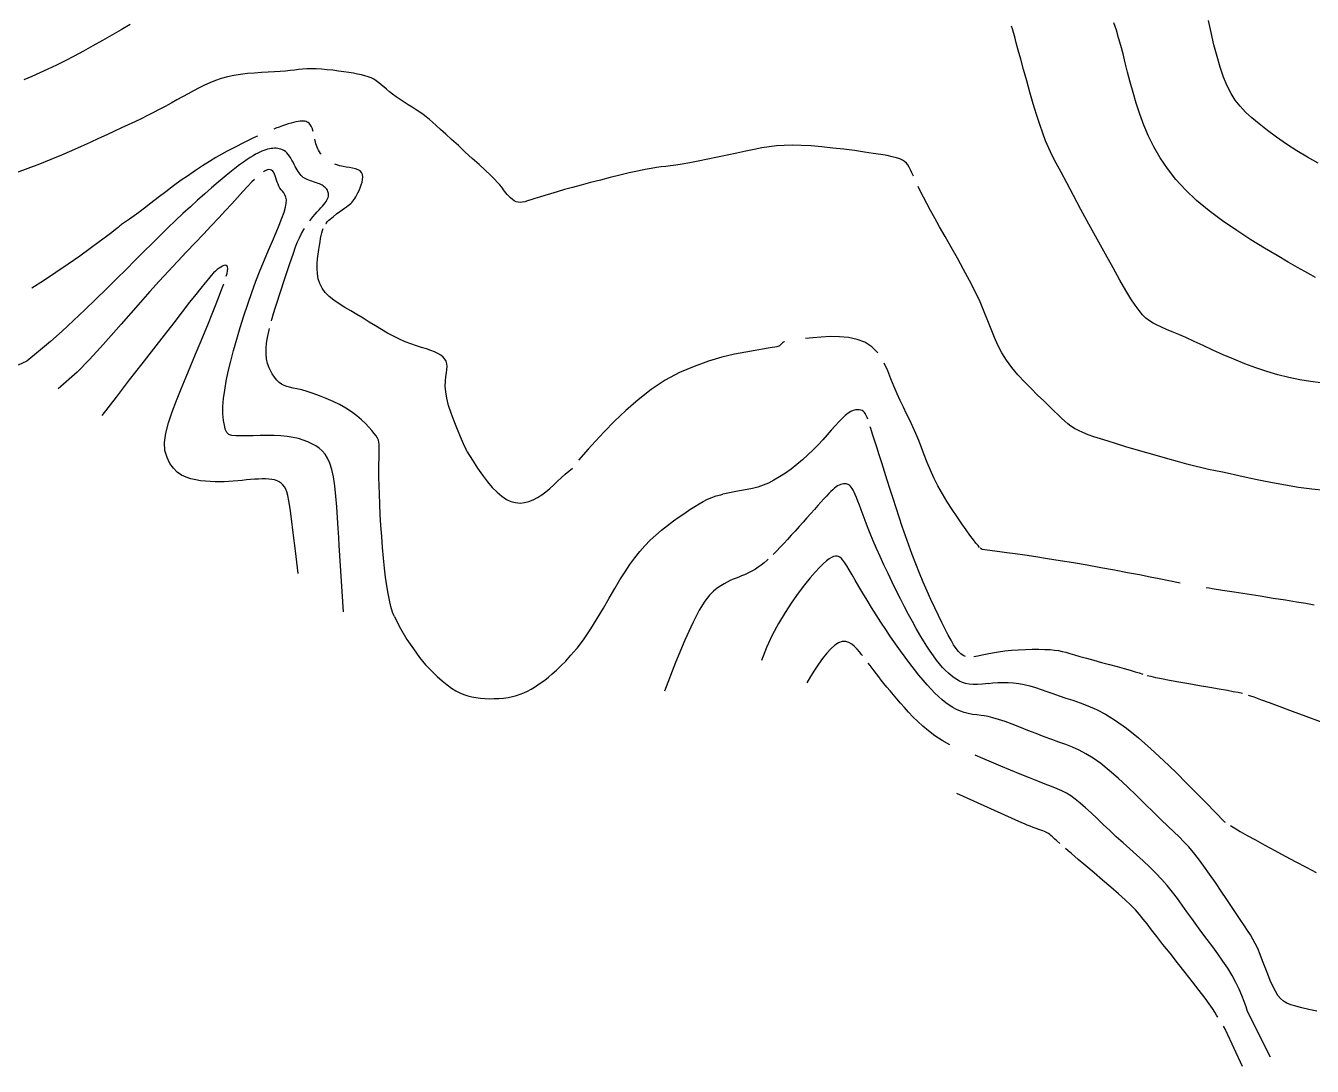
# Model space of a CAD drawing. Header units: millimetres. Extents: x 2235526 to 2245569, y 371981 to 382303.
# Drawn here: x 2243146.8 to 2243366.4, y 377564.7 to 377742.3 of the extents above; entities that cross this region are included whole.
import ezdxf

# ---------------------------------------------------------------- set-up
doc = ezdxf.new("R2010")
doc.units = ezdxf.units.MM
doc.linetypes.add('CONTI', pattern=[0])
for name, color, linetype, transparency in [('143', 10, 'CONTI', 0.7), ('145', 10, 'CONTI', 0.7), ('147', 10, 'CONTI', 0.7), ('149', 10, 'CONTI', 0.7), ('151', 10, 'CONTI', 0.7), ('153', 10, 'CONTI', 0.7), ('155', 10, 'CONTI', 0.7), ('157', 10, 'CONTI', 0.7), ('159', 10, 'CONTI', 0.7), ('161', 10, 'CONTI', 0.7)]:
    doc.layers.add(name, color=color, linetype=linetype, transparency=transparency)

msp = doc.modelspace()

# ---------------------------------------------------------------- linework, layer by layer
at = {"layer": '143', "elevation": 143}
for points in [[(2243323.36, 377602.67), (2243322.84, 377603.14), (2243322.43, 377603.52), (2243322.1, 377603.81), (2243321.83, 377604.05), (2243321.61, 377604.23), (2243321.39, 377604.39), (2243321.17, 377604.53), (2243320.95, 377604.64), (2243320.71, 377604.74), (2243320.44, 377604.85), (2243320.12, 377604.97), (2243319.75, 377605.1), (2243319.3, 377605.27), (2243318.81, 377605.45), (2243318.3, 377605.65), (2243317.78, 377605.85), (2243317.29, 377606.04), (2243316.84, 377606.22), (2243305.77, 377611.21)], [(2243350.3, 377573.04), (2243350.11, 377573.4), (2243349.82, 377573.89), (2243349.41, 377574.51), (2243348.86, 377575.3), (2243348.15, 377576.28), (2243347.16, 377577.58), (2243346.01, 377579.07), (2243344.75, 377580.67), (2243343.45, 377582.31), (2243342.16, 377583.94), (2243340.95, 377585.46), (2243339.89, 377586.83), (2243339, 377587.98), (2243338.25, 377588.95), (2243337.58, 377589.8), (2243336.93, 377590.58), (2243336.24, 377591.35), (2243335.44, 377592.15), (2243334.49, 377593.06), (2243333.34, 377594.1), (2243332.03, 377595.25), (2243330.63, 377596.46), (2243329.19, 377597.68), (2243327.79, 377598.87), (2243326.47, 377599.98), (2243325.31, 377600.96), (2243324.77, 377601.43), (2243324.29, 377601.85)], [(2243351.23, 377571.49), (2243351.65, 377570.81), (2243354.49, 377564.65)]]:
    msp.add_lwpolyline(points, dxfattribs=at)
at = {"layer": '145'}
for points in [[(2243289.63, 377634.81), (2243289.55, 377634.91), (2243289.16, 377635.41), (2243288.74, 377635.9), (2243288.29, 377636.36), (2243287.82, 377636.74), (2243287.31, 377637.03), (2243286.77, 377637.18), (2243286.19, 377637.18), (2243285.57, 377636.98), (2243284.92, 377636.56), (2243284.23, 377635.96), (2243283.53, 377635.19), (2243282.82, 377634.3), (2243282.12, 377633.32), (2243281.43, 377632.28), (2243280.77, 377631.21), (2243280.16, 377630.15)], [(2243304.56, 377619.53), (2243303.22, 377620.31), (2243302.02, 377621.1), (2243300.94, 377621.91), (2243299.96, 377622.72), (2243299.08, 377623.53), (2243298.26, 377624.34), (2243297.52, 377625.13), (2243296.81, 377625.9), (2243296.15, 377626.66), (2243295.52, 377627.39), (2243294.92, 377628.09), (2243294.35, 377628.77), (2243293.81, 377629.41), (2243293.31, 377630.03), (2243292.85, 377630.61), (2243292.41, 377631.16), (2243292.01, 377631.68), (2243291.64, 377632.16), (2243291.28, 377632.63), (2243290.94, 377633.08), (2243290.63, 377633.49)]]:
    msp.add_lwpolyline(points, dxfattribs=at)
at = {"layer": '145', "elevation": 145}
msp.add_lwpolyline([(2243359.33, 377566.21), (2243355.4, 377574.02), (2243355.13, 377574.81), (2243354.81, 377575.72), (2243354.41, 377576.74), (2243353.94, 377577.83), (2243353.38, 377578.98), (2243352.74, 377580.17), (2243352, 377581.38), (2243351.2, 377582.6), (2243350.33, 377583.83), (2243349.44, 377585.06), (2243348.52, 377586.28), (2243347.61, 377587.5), (2243346.72, 377588.7), (2243345.87, 377589.88), (2243345.05, 377591.04), (2243344.23, 377592.18), (2243343.41, 377593.3), (2243342.57, 377594.41), (2243341.69, 377595.5), (2243340.75, 377596.57), (2243339.75, 377597.63), (2243338.68, 377598.67), (2243337.58, 377599.71), (2243336.44, 377600.75), (2243335.29, 377601.78), (2243334.13, 377602.81), (2243332.98, 377603.86), (2243331.86, 377604.91), (2243330.76, 377605.95), (2243329.7, 377606.96), (2243328.69, 377607.92), (2243327.73, 377608.81), (2243326.82, 377609.6), (2243325.98, 377610.28), (2243325.21, 377610.83), (2243324.46, 377611.29), (2243323.69, 377611.68), (2243322.86, 377612.05), (2243321.93, 377612.42), (2243320.85, 377612.83), (2243319.57, 377613.33), (2243318.15, 377613.9), (2243316.58, 377614.54), (2243314.93, 377615.22), (2243313.27, 377615.91), (2243311.66, 377616.59), (2243310.18, 377617.22), (2243308.88, 377617.76)], dxfattribs=at)
at = {"layer": '147'}
for points in [[(2243181, 377699.57), (2243181.13, 377700.06), (2243181.23, 377700.51), (2243181.26, 377700.87), (2243181.23, 377701.13), (2243181.14, 377701.3), (2243181, 377701.4), (2243180.82, 377701.43), (2243180.6, 377701.39), (2243180.34, 377701.29), (2243180.07, 377701.14), (2243179.77, 377700.95), (2243179.47, 377700.72), (2243179.16, 377700.45), (2243178.83, 377700.12), (2243178.43, 377699.69), (2243177.96, 377699.14), (2243177.39, 377698.44), (2243176.67, 377697.55), (2243175.81, 377696.45), (2243174.75, 377695.11), (2243173.5, 377693.5), (2243172.04, 377691.62), (2243170.39, 377689.51), (2243168.57, 377687.16), (2243166.59, 377684.6), (2243164.45, 377681.85), (2243162.18, 377678.91), (2243159.77, 377675.81)], [(2243170.89, 377668.63), (2243170.53, 377669.8), (2243170.48, 377671.2), (2243170.7, 377672.79), (2243171.14, 377674.55), (2243171.75, 377676.42), (2243172.49, 377678.37), (2243173.3, 377680.36), (2243174.14, 377682.36), (2243174.97, 377684.34), (2243175.77, 377686.26), (2243176.54, 377688.12), (2243177.27, 377689.89), (2243177.95, 377691.57), (2243178.58, 377693.14), (2243179.15, 377694.57), (2243179.66, 377695.86), (2243180.09, 377696.98), (2243180.45, 377697.96), (2243180.56, 377698.25)], [(2243193.29, 377648.78), (2243192.81, 377652.68), (2243192.44, 377655.77), (2243192.14, 377658.14), (2243191.9, 377659.92), (2243191.7, 377661.21), (2243191.53, 377662.11), (2243191.35, 377662.74), (2243191.16, 377663.21), (2243190.94, 377663.59), (2243190.68, 377663.93), (2243190.38, 377664.21), (2243190.05, 377664.44), (2243189.67, 377664.63), (2243189.25, 377664.77), (2243188.78, 377664.87), (2243188.28, 377664.94), (2243187.72, 377664.97), (2243187.13, 377664.97), (2243186.5, 377664.94), (2243185.83, 377664.9), (2243185.14, 377664.84), (2243184.43, 377664.78), (2243183.7, 377664.7), (2243182.95, 377664.64), (2243182.19, 377664.57), (2243181.43, 377664.52), (2243180.65, 377664.48), (2243179.87, 377664.46), (2243179.08, 377664.47), (2243178.27, 377664.49), (2243177.46, 377664.55), (2243176.63, 377664.64), (2243175.79, 377664.78), (2243174.96, 377664.97), (2243174.15, 377665.24), (2243173.37, 377665.62), (2243172.64, 377666.13), (2243171.97, 377666.78), (2243171.39, 377667.61), (2243170.89, 377668.63)], [(2243309.93, 377624.56), (2243309.16, 377624.64), (2243308.42, 377624.74), (2243307.71, 377624.89), (2243307.02, 377625.08), (2243306.36, 377625.31), (2243305.71, 377625.59), (2243305.08, 377625.92), (2243304.46, 377626.3), (2243303.85, 377626.73), (2243303.23, 377627.22), (2243302.62, 377627.77), (2243301.99, 377628.37), (2243301.35, 377629.04), (2243300.69, 377629.78), (2243300.01, 377630.59), (2243299.29, 377631.46), (2243298.53, 377632.41), (2243297.75, 377633.42), (2243296.94, 377634.49), (2243296.11, 377635.61), (2243295.28, 377636.78), (2243294.44, 377637.99), (2243293.6, 377639.22), (2243292.77, 377640.48), (2243291.96, 377641.75), (2243291.18, 377643.02), (2243290.42, 377644.27), (2243289.71, 377645.47), (2243289.04, 377646.6), (2243288.42, 377647.65), (2243287.87, 377648.6), (2243287.38, 377649.42), (2243286.96, 377650.1), (2243286.61, 377650.65), (2243286.3, 377651.07), (2243286.03, 377651.39), (2243285.78, 377651.6), (2243285.54, 377651.73), (2243285.29, 377651.78), (2243285.02, 377651.77), (2243284.72, 377651.69), (2243284.37, 377651.55), (2243283.97, 377651.31), (2243283.5, 377650.96), (2243282.95, 377650.48), (2243282.31, 377649.85), (2243281.56, 377649.04), (2243280.71, 377648.05), (2243279.74, 377646.85), (2243278.68, 377645.46), (2243277.56, 377643.89), (2243276.42, 377642.15), (2243275.3, 377640.27), (2243274.23, 377638.27), (2243273.24, 377636.14), (2243272.37, 377633.92)]]:
    msp.add_lwpolyline(points, dxfattribs=at)
at = {"layer": '147', "elevation": 147}
msp.add_lwpolyline([(2243367.23, 377574.05), (2243365.88, 377574.36), (2243364.67, 377574.64), (2243363.65, 377574.9), (2243362.81, 377575.15), (2243362.11, 377575.43), (2243361.53, 377575.78), (2243361.02, 377576.21), (2243360.57, 377576.76), (2243360.14, 377577.45), (2243359.71, 377578.32), (2243359.28, 377579.32), (2243358.84, 377580.4), (2243358.4, 377581.54), (2243357.97, 377582.66), (2243357.54, 377583.75), (2243357.13, 377584.74), (2243356.72, 377585.6), (2243356.31, 377586.38), (2243355.88, 377587.11), (2243355.41, 377587.85), (2243354.88, 377588.64), (2243354.27, 377589.53), (2243353.56, 377590.56), (2243352.75, 377591.77), (2243351.85, 377593.12), (2243350.89, 377594.56), (2243349.9, 377596.03), (2243348.9, 377597.47), (2243347.93, 377598.84), (2243347.01, 377600.08), (2243346.15, 377601.16), (2243345.34, 377602.1), (2243344.53, 377602.97), (2243343.69, 377603.81), (2243342.79, 377604.69), (2243341.78, 377605.65), (2243340.65, 377606.75), (2243339.35, 377608.03), (2243337.93, 377609.43), (2243336.42, 377610.91), (2243334.87, 377612.4), (2243333.31, 377613.84), (2243331.79, 377615.17), (2243330.36, 377616.33), (2243329.03, 377617.27), (2243327.8, 377618.03), (2243326.63, 377618.64), (2243325.5, 377619.14), (2243324.36, 377619.58), (2243323.19, 377620), (2243321.96, 377620.44), (2243320.65, 377620.93), (2243319.29, 377621.46), (2243317.9, 377622), (2243316.53, 377622.54), (2243315.21, 377623.05), (2243313.98, 377623.51), (2243312.87, 377623.89), (2243311.91, 377624.18), (2243311.09, 377624.38), (2243310.4, 377624.51), (2243309.93, 377624.56)], dxfattribs=at)
at = {"layer": '149'}
for points in [[(2243180.73, 377673.83), (2243180.53, 377674.91), (2243180.44, 377676.08), (2243180.44, 377677.34), (2243180.54, 377678.69), (2243180.73, 377680.13), (2243181.01, 377681.67), (2243181.35, 377683.32), (2243181.77, 377685.06), (2243182.26, 377686.9), (2243182.8, 377688.83), (2243183.39, 377690.8), (2243184.02, 377692.81), (2243184.69, 377694.82), (2243185.38, 377696.8), (2243186.08, 377698.74), (2243186.8, 377700.6), (2243187.51, 377702.37), (2243188.21, 377704.03), (2243188.88, 377705.58), (2243189.5, 377707.01), (2243190.05, 377708.31), (2243190.51, 377709.47), (2243190.88, 377710.48), (2243191.13, 377711.35), (2243191.25, 377712.06), (2243191.26, 377712.63), (2243191.18, 377713.09), (2243191.03, 377713.47), (2243190.84, 377713.79), (2243190.61, 377714.07), (2243190.38, 377714.34), (2243190.17, 377714.62), (2243189.99, 377714.94), (2243189.84, 377715.28), (2243189.71, 377715.64), (2243189.6, 377716), (2243189.49, 377716.36), (2243189.37, 377716.69), (2243189.25, 377717.01), (2243189.11, 377717.28), (2243188.94, 377717.5), (2243188.74, 377717.66), (2243188.51, 377717.76), (2243188.23, 377717.77), (2243187.9, 377717.69), (2243187.52, 377717.52), (2243187.37, 377717.42)], [(2243185.8, 377716.11), (2243185.35, 377715.66), (2243184.62, 377714.89), (2243183.81, 377714.02), (2243182.92, 377713.03), (2243181.94, 377711.95), (2243180.87, 377710.78), (2243179.71, 377709.52), (2243178.45, 377708.18), (2243177.11, 377706.76), (2243175.69, 377705.27), (2243174.22, 377703.72), (2243172.69, 377702.1), (2243171.13, 377700.43), (2243169.55, 377698.71), (2243167.96, 377696.94), (2243166.36, 377695.13), (2243164.73, 377693.28), (2243163.07, 377691.38), (2243161.34, 377689.42), (2243159.52, 377687.4), (2243157.59, 377685.31), (2243155.53, 377683.16), (2243152.32, 377680.34)], [(2243311.18, 377630.04), (2243310.16, 377629.9), (2243309.29, 377629.83), (2243308.52, 377629.84), (2243307.85, 377629.9), (2243307.26, 377630.02), (2243306.73, 377630.2), (2243306.23, 377630.43), (2243305.76, 377630.7), (2243305.28, 377631.01), (2243304.8, 377631.37), (2243304.32, 377631.79), (2243303.83, 377632.25), (2243303.33, 377632.77), (2243302.82, 377633.36), (2243302.3, 377634.01), (2243301.76, 377634.73), (2243301.21, 377635.52), (2243300.64, 377636.39), (2243300.05, 377637.33), (2243299.44, 377638.34), (2243298.82, 377639.43), (2243298.17, 377640.58), (2243297.51, 377641.81), (2243296.83, 377643.11), (2243296.12, 377644.48), (2243295.41, 377645.9), (2243294.7, 377647.35), (2243294, 377648.81), (2243293.31, 377650.27), (2243292.66, 377651.7), (2243292.04, 377653.08), (2243291.47, 377654.39), (2243290.96, 377655.62), (2243290.5, 377656.77), (2243290.09, 377657.83), (2243289.73, 377658.79), (2243289.4, 377659.67), (2243289.12, 377660.46), (2243288.86, 377661.16), (2243288.63, 377661.76), (2243288.42, 377662.28), (2243288.23, 377662.71), (2243288.06, 377663.06), (2243287.89, 377663.34), (2243287.73, 377663.57), (2243287.56, 377663.75), (2243287.4, 377663.88), (2243287.22, 377663.98), (2243287.03, 377664.06), (2243286.83, 377664.11), (2243286.62, 377664.13), (2243286.39, 377664.12), (2243286.16, 377664.08), (2243285.92, 377664.01), (2243285.66, 377663.9), (2243285.4, 377663.76), (2243285.13, 377663.59), (2243284.85, 377663.37), (2243284.55, 377663.11), (2243284.23, 377662.8), (2243283.87, 377662.44), (2243283.48, 377662.02), (2243283.04, 377661.54), (2243282.55, 377661.01), (2243282.01, 377660.41), (2243281.43, 377659.75), (2243280.81, 377659.05), (2243280.16, 377658.32), (2243279.5, 377657.57), (2243278.82, 377656.82), (2243278.15, 377656.06), (2243277.49, 377655.33), (2243276.84, 377654.61), (2243276.22, 377653.93), (2243275.61, 377653.28), (2243275.02, 377652.67), (2243274.45, 377652.09), (2243274.37, 377652.02)], [(2243273.54, 377651.23), (2243273.36, 377651.07), (2243272.84, 377650.63), (2243272.34, 377650.23), (2243271.84, 377649.88), (2243271.36, 377649.56), (2243270.88, 377649.28), (2243270.41, 377649.03), (2243269.94, 377648.8), (2243269.48, 377648.59), (2243269.01, 377648.4), (2243268.54, 377648.2), (2243268.06, 377648.01), (2243267.57, 377647.81), (2243267.07, 377647.59), (2243266.55, 377647.33), (2243266.01, 377647.04), (2243265.44, 377646.7), (2243264.85, 377646.3), (2243264.22, 377645.81), (2243263.53, 377645.11), (2243262.72, 377644.07), (2243261.78, 377642.53), (2243260.66, 377640.37), (2243259.32, 377637.44), (2243257.73, 377633.6), (2243255.85, 377628.71)]]:
    msp.add_lwpolyline(points, dxfattribs=at)
at = {"layer": '149', "elevation": 149}
for points in [[(2243201.01, 377642.24), (2243200.26, 377653.59), (2243200.2, 377654.95), (2243200.12, 377656.56), (2243200.02, 377658.33), (2243199.89, 377660.17), (2243199.73, 377662.01), (2243199.54, 377663.75), (2243199.3, 377665.3), (2243199.01, 377666.59), (2243198.68, 377667.64), (2243198.3, 377668.5), (2243197.87, 377669.18), (2243197.39, 377669.73), (2243196.86, 377670.18), (2243196.27, 377670.58), (2243195.62, 377670.94), (2243194.92, 377671.27), (2243194.15, 377671.57), (2243193.31, 377671.83), (2243192.4, 377672.04), (2243191.41, 377672.21), (2243190.34, 377672.32), (2243189.19, 377672.37), (2243187.99, 377672.39), (2243186.78, 377672.37), (2243185.6, 377672.34), (2243184.5, 377672.31), (2243183.5, 377672.29), (2243182.65, 377672.3), (2243181.97, 377672.37), (2243181.46, 377672.54), (2243181.08, 377672.89), (2243180.81, 377673.47), (2243180.73, 377673.83)], [(2243311.18, 377630.04), (2243311.92, 377630.12), (2243312.75, 377630.18), (2243313.62, 377630.21), (2243314.5, 377630.19), (2243315.41, 377630.13), (2243316.34, 377630.01), (2243317.27, 377629.85), (2243318.21, 377629.62), (2243319.16, 377629.34), (2243320.13, 377629.02), (2243321.13, 377628.67), (2243322.16, 377628.3), (2243323.24, 377627.92), (2243324.36, 377627.54), (2243325.54, 377627.16), (2243326.79, 377626.74), (2243328.13, 377626.23), (2243329.58, 377625.59), (2243331.15, 377624.76), (2243332.86, 377623.71), (2243334.73, 377622.37), (2243336.76, 377620.73), (2243338.89, 377618.87), (2243341.04, 377616.88), (2243343.14, 377614.86), (2243345.1, 377612.91), (2243346.85, 377611.14), (2243348.31, 377609.65), (2243351.48, 377606.4), (2243351.6, 377606.33)], [(2243352.51, 377605.76), (2243354.16, 377604.74), (2243355.34, 377604.08), (2243356.74, 377603.3), (2243358.32, 377602.43), (2243360.03, 377601.5), (2243361.81, 377600.54), (2243363.62, 377599.57), (2243365.41, 377598.64), (2243367.13, 377597.77)]]:
    msp.add_lwpolyline(points, dxfattribs=at)
at = {"layer": '151'}
for points in [[(2243195.25, 377709.04), (2243195.42, 377709.27), (2243195.81, 377709.73), (2243196.18, 377710.16), (2243196.54, 377710.55), (2243196.87, 377710.9), (2243197.17, 377711.23), (2243197.44, 377711.54), (2243197.68, 377711.82), (2243197.88, 377712.09), (2243198.06, 377712.34), (2243198.2, 377712.58), (2243198.31, 377712.81), (2243198.39, 377713.03), (2243198.44, 377713.25), (2243198.46, 377713.46), (2243198.45, 377713.67), (2243198.41, 377713.86), (2243198.35, 377714.06), (2243198.27, 377714.24), (2243198.16, 377714.41), (2243198.04, 377714.57), (2243197.89, 377714.72), (2243197.73, 377714.86), (2243197.55, 377714.99), (2243197.35, 377715.11), (2243197.14, 377715.22), (2243196.91, 377715.32), (2243196.68, 377715.42), (2243196.43, 377715.51), (2243196.17, 377715.6), (2243195.9, 377715.69), (2243195.63, 377715.78), (2243195.37, 377715.87), (2243195.1, 377715.97), (2243194.84, 377716.07), (2243194.6, 377716.18), (2243194.37, 377716.31), (2243194.16, 377716.45), (2243193.96, 377716.61), (2243193.78, 377716.78), (2243193.6, 377716.98), (2243193.44, 377717.2), (2243193.27, 377717.44), (2243193.11, 377717.71), (2243192.94, 377718), (2243192.77, 377718.33), (2243192.59, 377718.67), (2243192.4, 377719.03), (2243192.21, 377719.38), (2243192.01, 377719.73), (2243191.79, 377720.06), (2243191.57, 377720.37), (2243191.34, 377720.63), (2243191.1, 377720.85), (2243190.86, 377721.03), (2243190.6, 377721.17), (2243190.33, 377721.28), (2243190.06, 377721.35), (2243189.79, 377721.4), (2243189.51, 377721.42), (2243189.23, 377721.42), (2243188.94, 377721.4), (2243188.65, 377721.37), (2243188.36, 377721.32), (2243188.06, 377721.25), (2243187.75, 377721.16), (2243187.43, 377721.05), (2243187.1, 377720.92), (2243186.75, 377720.77), (2243186.38, 377720.6), (2243185.99, 377720.4), (2243185.57, 377720.15), (2243185.09, 377719.86), (2243184.55, 377719.5), (2243183.95, 377719.07), (2243183.26, 377718.57), (2243182.48, 377717.97), (2243181.61, 377717.27), (2243180.64, 377716.48), (2243179.6, 377715.61), (2243178.49, 377714.66), (2243177.32, 377713.65), (2243176.11, 377712.57), (2243174.87, 377711.44), (2243173.61, 377710.27), (2243172.34, 377709.07), (2243171.05, 377707.82), (2243169.73, 377706.52), (2243168.36, 377705.17), (2243166.95, 377703.77), (2243165.47, 377702.29), (2243163.92, 377700.74), (2243162.28, 377699.12), (2243160.55, 377697.41), (2243158.74, 377695.64), (2243156.86, 377693.83), (2243154.93, 377692.01), (2243152.96, 377690.2), (2243150.97, 377688.41), (2243148.96, 377686.69), (2243146.96, 377685.04)], [(2243188.71, 377691.94), (2243188.77, 377692.19), (2243189.08, 377693.23), (2243189.4, 377694.28), (2243189.73, 377695.33), (2243190.07, 377696.39), (2243190.42, 377697.44), (2243190.78, 377698.49), (2243191.12, 377699.53), (2243191.46, 377700.56), (2243191.79, 377701.57), (2243192.12, 377702.56), (2243192.46, 377703.51), (2243192.79, 377704.43), (2243193.13, 377705.3), (2243193.49, 377706.12), (2243193.85, 377706.87), (2243194.23, 377707.56), (2243194.34, 377707.73)], [(2243188.33, 377683.93), (2243188.04, 377684.66), (2243187.87, 377685.46), (2243187.79, 377686.31), (2243187.8, 377687.21), (2243187.89, 377688.15), (2243188.05, 377689.13), (2243188.25, 377690.13), (2243188.37, 377690.63)], [(2243146.96, 377685.04), (2243145.47, 377684.36)], [(2243290.53, 377675.18), (2243290.44, 377675.42), (2243290.28, 377675.81), (2243290.12, 377676.1), (2243289.96, 377676.32), (2243289.79, 377676.49), (2243289.59, 377676.61), (2243289.36, 377676.7), (2243289.09, 377676.77), (2243288.79, 377676.78), (2243288.45, 377676.74), (2243288.07, 377676.63), (2243287.66, 377676.45), (2243287.2, 377676.17), (2243286.71, 377675.78), (2243286.17, 377675.29), (2243285.6, 377674.7), (2243284.98, 377674.02), (2243284.32, 377673.28), (2243283.61, 377672.48), (2243282.86, 377671.64), (2243282.06, 377670.78), (2243281.22, 377669.92), (2243280.33, 377669.06), (2243279.4, 377668.22), (2243278.44, 377667.41), (2243277.46, 377666.64), (2243276.48, 377665.93), (2243275.49, 377665.29), (2243274.53, 377664.72), (2243273.58, 377664.25), (2243272.67, 377663.87), (2243271.77, 377663.57), (2243270.87, 377663.33), (2243269.96, 377663.13), (2243269.01, 377662.96), (2243268.02, 377662.78), (2243266.96, 377662.57), (2243265.82, 377662.33)], [(2243307.23, 377634.62), (2243306.83, 377634.78), (2243306.43, 377635.06), (2243306.04, 377635.47), (2243305.63, 377635.99), (2243305.21, 377636.64), (2243304.76, 377637.4), (2243304.28, 377638.29), (2243303.76, 377639.29), (2243303.2, 377640.41), (2243302.6, 377641.63), (2243301.97, 377642.95), (2243301.33, 377644.35), (2243300.67, 377645.81), (2243300.01, 377647.32), (2243299.37, 377648.87), (2243298.73, 377650.45), (2243298.12, 377652.04), (2243297.54, 377653.63), (2243296.97, 377655.23), (2243296.42, 377656.83), (2243295.89, 377658.43), (2243295.38, 377660.02), (2243294.87, 377661.61), (2243294.37, 377663.17), (2243293.88, 377664.72), (2243293.4, 377666.23), (2243292.94, 377667.69), (2243292.5, 377669.07), (2243292.09, 377670.37), (2243291.71, 377671.56), (2243291.37, 377672.62), (2243291.08, 377673.54), (2243290.97, 377673.86)], [(2243209.65, 377641.5), (2243210.76, 377639.41), (2243211.86, 377637.55), (2243212.95, 377635.91), (2243214.02, 377634.48), (2243215.05, 377633.23), (2243216.05, 377632.16), (2243216.99, 377631.24), (2243217.88, 377630.46), (2243218.7, 377629.79), (2243219.46, 377629.24), (2243220.18, 377628.79), (2243220.88, 377628.42), (2243221.56, 377628.13), (2243222.23, 377627.91), (2243222.92, 377627.74), (2243223.64, 377627.61), (2243224.39, 377627.51), (2243225.17, 377627.45), (2243225.96, 377627.42), (2243226.77, 377627.43), (2243227.57, 377627.47), (2243228.36, 377627.54), (2243229.12, 377627.65), (2243229.86, 377627.79), (2243230.55, 377627.97), (2243231.21, 377628.19), (2243231.84, 377628.44), (2243232.45, 377628.72), (2243233.04, 377629.04), (2243233.62, 377629.39), (2243234.2, 377629.77), (2243234.79, 377630.17), (2243235.38, 377630.61), (2243236.01, 377631.1), (2243236.66, 377631.65), (2243237.37, 377632.28), (2243238.13, 377633.01), (2243238.96, 377633.86), (2243239.86, 377634.85), (2243240.86, 377635.99)]]:
    msp.add_lwpolyline(points, dxfattribs=at)
at = {"layer": '151', "elevation": 151}
for points in [[(2243209.65, 377641.5), (2243209.41, 377642.18), (2243209.12, 377643.15), (2243208.86, 377644.23), (2243208.62, 377645.41), (2243208.41, 377646.72), (2243208.22, 377648.15), (2243208.03, 377649.72), (2243207.86, 377651.43), (2243207.7, 377653.25), (2243207.55, 377655.12), (2243207.42, 377657.01), (2243207.3, 377658.87), (2243207.21, 377660.66), (2243207.14, 377662.33), (2243207.1, 377663.85), (2243207.08, 377665.22), (2243207.07, 377666.43), (2243207.08, 377667.5), (2243207.09, 377668.43), (2243207.11, 377669.23), (2243207.12, 377669.89), (2243207.12, 377670.43), (2243207.11, 377670.87), (2243207.06, 377671.25), (2243206.97, 377671.59), (2243206.81, 377671.93), (2243206.59, 377672.3), (2243206.28, 377672.72), (2243205.87, 377673.22), (2243205.37, 377673.79), (2243204.77, 377674.42), (2243204.07, 377675.07), (2243203.28, 377675.74), (2243202.4, 377676.41), (2243201.42, 377677.05), (2243200.36, 377677.65), (2243199.23, 377678.2), (2243198.08, 377678.71), (2243196.94, 377679.16), (2243195.83, 377679.55), (2243194.8, 377679.88), (2243193.88, 377680.14), (2243193.08, 377680.33), (2243192.41, 377680.47), (2243191.82, 377680.6), (2243191.32, 377680.73), (2243190.87, 377680.89), (2243190.45, 377681.11), (2243190.05, 377681.41), (2243189.64, 377681.81), (2243189.24, 377682.31), (2243188.85, 377682.91), (2243188.48, 377683.59), (2243188.33, 377683.93)], [(2243240.86, 377635.99), (2243240.95, 377636.09), (2243242.12, 377637.65), (2243243.25, 377639.34), (2243244.34, 377641.1), (2243245.39, 377642.87), (2243246.38, 377644.6), (2243247.33, 377646.23), (2243248.23, 377647.73), (2243249.09, 377649.1), (2243249.92, 377650.34), (2243250.76, 377651.49), (2243251.6, 377652.55), (2243252.47, 377653.54), (2243253.38, 377654.47), (2243254.34, 377655.36), (2243255.33, 377656.21), (2243256.35, 377657.02), (2243257.36, 377657.78), (2243258.35, 377658.48), (2243259.29, 377659.13), (2243260.18, 377659.72), (2243260.99, 377660.24), (2243261.74, 377660.71), (2243262.46, 377661.12), (2243263.17, 377661.48), (2243263.89, 377661.78), (2243264.65, 377662.04), (2243265.47, 377662.26), (2243265.82, 377662.33)], [(2243308.66, 377634.62), (2243309.32, 377634.74), (2243310.07, 377634.89), (2243310.91, 377635.06), (2243311.83, 377635.24), (2243312.84, 377635.42), (2243313.92, 377635.57), (2243315.07, 377635.69), (2243316.25, 377635.78), (2243317.45, 377635.84), (2243318.62, 377635.87), (2243319.73, 377635.87), (2243320.76, 377635.85), (2243321.67, 377635.8), (2243322.44, 377635.73), (2243323.11, 377635.63), (2243323.74, 377635.51), (2243324.36, 377635.35), (2243325.04, 377635.15), (2243325.82, 377634.92), (2243326.75, 377634.65), (2243327.87, 377634.33), (2243329.13, 377633.99), (2243330.46, 377633.63), (2243331.82, 377633.27), (2243333.13, 377632.91), (2243334.33, 377632.58), (2243335.36, 377632.28), (2243336.2, 377632.03), (2243336.88, 377631.82), (2243337.49, 377631.63)], [(2243338.25, 377631.41), (2243338.89, 377631.25), (2243339.68, 377631.07), (2243340.68, 377630.87), (2243342.05, 377630.61), (2243343.65, 377630.32), (2243345.39, 377630.01), (2243347.18, 377629.7), (2243348.93, 377629.4), (2243350.55, 377629.11), (2243351.95, 377628.87), (2243352.95, 377628.68), (2243353.78, 377628.51), (2243354.51, 377628.34)], [(2243355.51, 377628.05), (2243356.46, 377627.73), (2243357.62, 377627.31), (2243359.11, 377626.76), (2243360.92, 377626.08), (2243363.03, 377625.3), (2243365.36, 377624.44), (2243367.82, 377623.55)]]:
    msp.add_lwpolyline(points, dxfattribs=at)
at = {"layer": '153'}
for points in [[(2243195.83, 377724.28), (2243195.77, 377724.48), (2243195.7, 377724.73), (2243195.61, 377724.96), (2243195.52, 377725.17), (2243195.41, 377725.36), (2243195.3, 377725.53), (2243195.16, 377725.68), (2243195.01, 377725.8), (2243194.84, 377725.9), (2243194.64, 377725.98), (2243194.42, 377726.03), (2243194.17, 377726.06), (2243193.9, 377726.06), (2243193.6, 377726.04), (2243193.26, 377725.99), (2243192.9, 377725.92), (2243192.5, 377725.83), (2243192.07, 377725.71), (2243191.6, 377725.57), (2243191.11, 377725.41), (2243190.58, 377725.24), (2243190.05, 377725.04), (2243189.49, 377724.83), (2243189.1, 377724.68)], [(2243186.36, 377723.51), (2243186.14, 377723.41), (2243185.56, 377723.14), (2243184.95, 377722.84), (2243184.3, 377722.52), (2243183.61, 377722.18), (2243182.87, 377721.8), (2243182.06, 377721.38), (2243181.18, 377720.92), (2243180.24, 377720.4), (2243179.23, 377719.82), (2243178.14, 377719.17), (2243176.97, 377718.43), (2243175.73, 377717.61), (2243174.4, 377716.68)], [(2243197.22, 377720.39), (2243197.12, 377720.53), (2243196.93, 377720.8), (2243196.76, 377721.07), (2243196.63, 377721.35), (2243196.51, 377721.63), (2243196.41, 377721.91), (2243196.32, 377722.19), (2243196.24, 377722.48), (2243196.17, 377722.77), (2243196.13, 377722.96)], [(2243198.54, 377709.14), (2243199.24, 377709.72), (2243199.85, 377710.2), (2243200.37, 377710.6), (2243200.81, 377710.93), (2243201.19, 377711.2), (2243201.52, 377711.43), (2243201.8, 377711.63), (2243202.04, 377711.81), (2243202.25, 377712), (2243202.45, 377712.18), (2243202.63, 377712.38), (2243202.79, 377712.6), (2243202.96, 377712.84), (2243203.12, 377713.12), (2243203.29, 377713.44), (2243203.48, 377713.81), (2243203.67, 377714.23), (2243203.87, 377714.68), (2243204.05, 377715.16), (2243204.19, 377715.64), (2243204.29, 377716.11), (2243204.32, 377716.56), (2243204.27, 377716.96), (2243204.12, 377717.29), (2243203.87, 377717.56), (2243203.51, 377717.76), (2243203.08, 377717.92), (2243202.58, 377718.03), (2243202.05, 377718.13), (2243201.5, 377718.22), (2243200.94, 377718.32), (2243200.4, 377718.43), (2243199.89, 377718.59), (2243199.56, 377718.71)], [(2243222.16, 377669.57), (2243223.05, 377668.14), (2243223.92, 377666.81), (2243224.77, 377665.58), (2243225.6, 377664.48), (2243226.43, 377663.51), (2243227.24, 377662.67), (2243228.04, 377661.99), (2243228.83, 377661.46), (2243229.62, 377661.1), (2243230.4, 377660.9), (2243231.17, 377660.84), (2243231.93, 377660.91), (2243232.68, 377661.1), (2243233.42, 377661.39), (2243234.15, 377661.77), (2243234.86, 377662.23), (2243235.56, 377662.76), (2243236.24, 377663.33), (2243236.91, 377663.94), (2243237.56, 377664.55), (2243238.21, 377665.16), (2243238.85, 377665.75), (2243239.48, 377666.29), (2243240.1, 377666.78)]]:
    msp.add_lwpolyline(points, dxfattribs=at)
at = {"layer": '153', "elevation": 153}
for points in [[(2243174.4, 377716.68), (2243173.33, 377715.95), (2243172.01, 377715), (2243170.67, 377714), (2243169.36, 377713), (2243168.13, 377712.05), (2243167.02, 377711.18), (2243166.07, 377710.45), (2243164.49, 377709.34)], [(2243164.49, 377709.34), (2243163.65, 377708.75), (2243163.1, 377708.41), (2243162.99, 377708.31), (2243162.82, 377708.15), (2243162.55, 377707.91), (2243162.11, 377707.55), (2243161.45, 377707.04), (2243160.54, 377706.35), (2243159.31, 377705.43), (2243157.77, 377704.31), (2243155.97, 377703.01), (2243153.98, 377701.61), (2243151.89, 377700.18), (2243149.8, 377698.8), (2243147.78, 377697.54)], [(2243198.03, 377708.57), (2243198.04, 377708.58), (2243198.26, 377708.85), (2243198.54, 377709.14)], [(2243222.16, 377669.57), (2243221.99, 377669.95), (2243221.54, 377670.95), (2243221.01, 377672.13), (2243220.46, 377673.42), (2243219.91, 377674.79), (2243219.4, 377676.16), (2243218.96, 377677.5), (2243218.64, 377678.74), (2243218.47, 377679.85), (2243218.4, 377680.82), (2243218.43, 377681.67), (2243218.5, 377682.42), (2243218.59, 377683.08), (2243218.67, 377683.65), (2243218.7, 377684.17), (2243218.66, 377684.63), (2243218.53, 377685.05), (2243218.32, 377685.43), (2243218.02, 377685.77), (2243217.63, 377686.09), (2243217.15, 377686.37), (2243216.58, 377686.64), (2243215.92, 377686.9), (2243215.17, 377687.15), (2243214.35, 377687.42), (2243213.47, 377687.7), (2243212.54, 377688.03), (2243211.57, 377688.39), (2243210.58, 377688.82), (2243209.56, 377689.32), (2243208.54, 377689.87), (2243207.5, 377690.47), (2243206.46, 377691.1), (2243205.41, 377691.74), (2243204.36, 377692.39), (2243203.31, 377693.03), (2243202.26, 377693.65), (2243201.25, 377694.25), (2243200.28, 377694.85), (2243199.38, 377695.47), (2243198.58, 377696.11), (2243197.9, 377696.79), (2243197.35, 377697.52), (2243196.96, 377698.3), (2243196.7, 377699.13), (2243196.56, 377699.99), (2243196.52, 377700.86), (2243196.54, 377701.72), (2243196.61, 377702.56), (2243196.71, 377703.36), (2243196.81, 377704.11), (2243196.91, 377704.8), (2243197.01, 377705.43), (2243197.11, 377706), (2243197.21, 377706.52), (2243197.32, 377706.97), (2243197.43, 377707.37), (2243197.55, 377707.73)], [(2243292.25, 377686.47), (2243291.26, 377687.5), (2243290.05, 377688.3), (2243288.73, 377688.79), (2243287.26, 377689.09), (2243285.7, 377689.23), (2243284.11, 377689.25), (2243282.57, 377689.18), (2243281.15, 377689.06), (2243279.9, 377688.94)], [(2243276.35, 377688.42), (2243276.32, 377688.4), (2243276.28, 377688.39), (2243276.13, 377688.28), (2243275.98, 377688.17), (2243275.84, 377688.05), (2243275.72, 377687.93), (2243275.59, 377687.81), (2243275.46, 377687.7), (2243275.33, 377687.62), (2243275.19, 377687.56), (2243274.99, 377687.5), (2243274.67, 377687.45), (2243274.2, 377687.37), (2243273.51, 377687.27), (2243272.57, 377687.12), (2243271.3, 377686.91), (2243269.7, 377686.62), (2243267.79, 377686.23), (2243265.64, 377685.72), (2243263.32, 377685.04), (2243260.89, 377684.18), (2243258.42, 377683.11), (2243255.96, 377681.79), (2243253.58, 377680.23), (2243251.32, 377678.48), (2243249.21, 377676.64), (2243247.27, 377674.79), (2243245.54, 377673.01), (2243244.05, 377671.4), (2243242.82, 377670.04), (2243241.14, 377668.15)], [(2243309.63, 377653.26), (2243309.37, 377653.56), (2243309.02, 377653.99), (2243308.58, 377654.58), (2243308, 377655.36), (2243307.35, 377656.25), (2243306.6, 377657.29), (2243305.79, 377658.46), (2243304.95, 377659.72), (2243304.1, 377661.04), (2243303.29, 377662.4), (2243302.53, 377663.77), (2243301.85, 377665.13), (2243301.25, 377666.46), (2243300.71, 377667.77), (2243300.2, 377669.05), (2243299.72, 377670.3), (2243299.24, 377671.52), (2243298.76, 377672.7), (2243298.25, 377673.85), (2243297.72, 377674.97), (2243297.18, 377676.08), (2243296.63, 377677.2), (2243296.09, 377678.33), (2243295.56, 377679.49), (2243295.04, 377680.69), (2243294.51, 377682.04), (2243293.96, 377683.39), (2243293.35, 377684.71)], [(2243343.86, 377647.18), (2243340.28, 377647.9), (2243338.76, 377648.2), (2243336.94, 377648.55), (2243334.89, 377648.94), (2243332.68, 377649.35), (2243330.35, 377649.78), (2243327.99, 377650.2), (2243325.65, 377650.61), (2243323.39, 377650.98), (2243321.24, 377651.33), (2243319.22, 377651.64), (2243317.37, 377651.91), (2243315.72, 377652.14), (2243314.28, 377652.33), (2243313.09, 377652.48), (2243310.06, 377652.89), (2243309.91, 377652.99), (2243309.74, 377653.14)], [(2243366.77, 377643.42), (2243365.37, 377643.66), (2243363.76, 377643.92), (2243361.87, 377644.23), (2243359.77, 377644.56), (2243357.55, 377644.91), (2243355.31, 377645.26), (2243353.13, 377645.6), (2243351.13, 377645.91), (2243349.38, 377646.19), (2243348.82, 377646.28), (2243348.3, 377646.36)]]:
    msp.add_lwpolyline(points, dxfattribs=at)
at = {"layer": '155', "elevation": 155}
for points in [[(2243298.33, 377716.65), (2243298.07, 377717.24), (2243297.84, 377717.76), (2243297.62, 377718.2), (2243297.39, 377718.57), (2243297.13, 377718.89), (2243296.83, 377719.17), (2243296.46, 377719.4), (2243296, 377719.61), (2243295.43, 377719.8), (2243294.72, 377719.98), (2243293.84, 377720.16), (2243292.77, 377720.34), (2243291.49, 377720.55), (2243289.97, 377720.77), (2243288.27, 377721.01), (2243286.45, 377721.24), (2243284.57, 377721.46), (2243282.69, 377721.66), (2243280.88, 377721.81), (2243279.18, 377721.9), (2243277.66, 377721.94), (2243276.27, 377721.9), (2243274.97, 377721.81), (2243273.72, 377721.66), (2243272.46, 377721.47), (2243271.14, 377721.22), (2243269.73, 377720.93), (2243268.19, 377720.61), (2243266.55, 377720.26), (2243264.87, 377719.91), (2243263.21, 377719.56), (2243261.61, 377719.24), (2243260.14, 377718.95), (2243258.85, 377718.72), (2243257.77, 377718.55), (2243256.86, 377718.43), (2243256.05, 377718.33), (2243255.28, 377718.24), (2243254.47, 377718.13), (2243253.57, 377717.99), (2243252.51, 377717.8), (2243251.24, 377717.53), (2243249.79, 377717.2), (2243248.22, 377716.83), (2243246.56, 377716.42), (2243244.88, 377715.99), (2243243.22, 377715.56), (2243241.62, 377715.13), (2243240.14, 377714.73), (2243238.77, 377714.35), (2243237.53, 377713.99), (2243236.39, 377713.66), (2243235.38, 377713.36), (2243234.48, 377713.09), (2243233.7, 377712.84), (2243233.03, 377712.62), (2243232.46, 377712.44), (2243231.97, 377712.3), (2243231.54, 377712.21), (2243231.17, 377712.17), (2243230.83, 377712.2), (2243230.5, 377712.29), (2243230.18, 377712.45), (2243229.86, 377712.67), (2243229.55, 377712.93), (2243229.26, 377713.22), (2243228.99, 377713.52), (2243228.75, 377713.81), (2243228.54, 377714.09), (2243228.36, 377714.34), (2243228.19, 377714.59), (2243227.98, 377714.86), (2243227.71, 377715.19), (2243227.33, 377715.6), (2243226.81, 377716.13), (2243226.11, 377716.81), (2243225.22, 377717.66), (2243224.17, 377718.63), (2243223.02, 377719.69), (2243221.82, 377720.78), (2243220.63, 377721.87), (2243219.49, 377722.9), (2243218.47, 377723.83), (2243217.6, 377724.62), (2243216.87, 377725.28), (2243216.24, 377725.85), (2243215.68, 377726.34), (2243215.15, 377726.77), (2243214.62, 377727.18), (2243214.06, 377727.58), (2243213.44, 377727.99), (2243212.77, 377728.42), (2243212.08, 377728.86), (2243211.38, 377729.31), (2243210.69, 377729.76), (2243210.02, 377730.21), (2243209.41, 377730.65), (2243208.86, 377731.08), (2243208.36, 377731.5), (2243207.9, 377731.9), (2243207.47, 377732.27), (2243207.05, 377732.62), (2243206.62, 377732.93), (2243206.19, 377733.21), (2243205.73, 377733.44), (2243205.23, 377733.64), (2243204.69, 377733.81), (2243204.09, 377733.96), (2243203.44, 377734.09), (2243202.73, 377734.22), (2243201.94, 377734.34), (2243201.07, 377734.48), (2243200.15, 377734.61), (2243199.2, 377734.73), (2243198.24, 377734.84), (2243197.29, 377734.92), (2243196.37, 377734.98), (2243195.52, 377735.01), (2243194.75, 377734.99), (2243194.02, 377734.94), (2243193.33, 377734.87), (2243192.63, 377734.78), (2243191.9, 377734.69), (2243191.11, 377734.6), (2243190.22, 377734.52), (2243189.23, 377734.45), (2243188.15, 377734.4), (2243187, 377734.34), (2243185.81, 377734.27), (2243184.61, 377734.18), (2243183.42, 377734.04), (2243182.27, 377733.86), (2243181.19, 377733.63), (2243180.16, 377733.34), (2243179.17, 377733), (2243178.22, 377732.61), (2243177.28, 377732.19), (2243176.36, 377731.73), (2243175.43, 377731.25), (2243174.48, 377730.74), (2243173.53, 377730.21), (2243172.56, 377729.67), (2243171.57, 377729.13), (2243170.58, 377728.58), (2243169.57, 377728.04), (2243168.56, 377727.51), (2243167.53, 377726.99), (2243166.48, 377726.47), (2243165.4, 377725.96), (2243164.28, 377725.43), (2243163.12, 377724.89), (2243161.89, 377724.32), (2243160.59, 377723.72), (2243159.21, 377723.08), (2243157.75, 377722.41), (2243156.2, 377721.7), (2243154.57, 377720.97), (2243152.85, 377720.23), (2243151.03, 377719.48), (2243149.12, 377718.72), (2243147.13, 377717.98), (2243145.1, 377717.24)], [(2243368.61, 377662.97), (2243366.38, 377663.2), (2243364.12, 377663.51), (2243361.87, 377663.88), (2243359.67, 377664.29), (2243357.59, 377664.7), (2243355.66, 377665.11), (2243353.92, 377665.48), (2243352.42, 377665.8), (2243351.1, 377666.08), (2243349.9, 377666.33), (2243348.75, 377666.58), (2243347.6, 377666.85), (2243346.37, 377667.14), (2243345.01, 377667.49), (2243343.46, 377667.91), (2243341.77, 377668.38), (2243339.99, 377668.88), (2243338.17, 377669.41), (2243336.36, 377669.94), (2243334.63, 377670.45), (2243333.01, 377670.94), (2243331.57, 377671.38), (2243330.28, 377671.78), (2243329.15, 377672.16), (2243328.15, 377672.51), (2243327.27, 377672.86), (2243326.51, 377673.21), (2243325.84, 377673.56), (2243325.24, 377673.94), (2243324.7, 377674.34), (2243324.17, 377674.8), (2243323.63, 377675.31), (2243323.03, 377675.91), (2243322.34, 377676.59), (2243321.54, 377677.38), (2243320.59, 377678.28), (2243319.54, 377679.28), (2243318.42, 377680.37), (2243317.28, 377681.53), (2243316.17, 377682.74), (2243315.14, 377683.98), (2243314.21, 377685.24), (2243313.43, 377686.51), (2243312.77, 377687.8), (2243312.18, 377689.13), (2243311.63, 377690.51), (2243311.06, 377691.97), (2243310.44, 377693.51), (2243309.72, 377695.17), (2243308.87, 377696.95), (2243307.92, 377698.82), (2243306.9, 377700.73), (2243305.84, 377702.65), (2243304.78, 377704.53), (2243303.75, 377706.34), (2243302.8, 377708.03), (2243301.99, 377709.48), (2243301.27, 377710.79), (2243300.62, 377711.99), (2243300.06, 377713.06), (2243299.57, 377714.03), (2243299.14, 377714.89)]]:
    msp.add_lwpolyline(points, dxfattribs=at)
at = {"layer": '157', "elevation": 157}
for points in [[(2243164.57, 377742.55), (2243163.04, 377741.66), (2243161.46, 377740.75), (2243159.85, 377739.82), (2243158.23, 377738.9), (2243156.61, 377738), (2243155.03, 377737.15), (2243153.49, 377736.35), (2243151.99, 377735.61), (2243150.54, 377734.93), (2243149.14, 377734.29), (2243147.78, 377733.69), (2243146.46, 377733.12)], [(2243367.93, 377681.34), (2243366.13, 377681.58), (2243364.3, 377681.89), (2243362.45, 377682.27), (2243360.58, 377682.74), (2243358.7, 377683.28), (2243356.82, 377683.91), (2243354.93, 377684.62), (2243353.07, 377685.38), (2243351.24, 377686.17), (2243349.49, 377686.96), (2243347.83, 377687.73), (2243346.29, 377688.44), (2243344.88, 377689.08), (2243343.64, 377689.62), (2243342.54, 377690.09), (2243341.57, 377690.49), (2243340.71, 377690.85), (2243339.95, 377691.21), (2243339.26, 377691.57), (2243338.63, 377691.97), (2243338.04, 377692.43), (2243337.47, 377692.99), (2243336.86, 377693.7), (2243336.21, 377694.6), (2243335.47, 377695.73), (2243334.61, 377697.15), (2243333.6, 377698.89), (2243332.42, 377700.99), (2243331.11, 377703.35), (2243329.73, 377705.87), (2243328.32, 377708.45), (2243326.95, 377710.99), (2243325.66, 377713.37), (2243324.51, 377715.51), (2243323.54, 377717.31), (2243322.73, 377718.85), (2243322.04, 377720.2), (2243321.45, 377721.45), (2243320.92, 377722.69), (2243320.41, 377724), (2243319.9, 377725.48), (2243319.36, 377727.17), (2243318.8, 377729.03), (2243318.24, 377730.99), (2243317.68, 377732.96), (2243317.15, 377734.86), (2243316.67, 377736.63), (2243316.25, 377738.18), (2243315.91, 377739.43), (2243315.63, 377740.43), (2243315.41, 377741.21), (2243315.24, 377741.82), (2243315.1, 377742.29)]]:
    msp.add_lwpolyline(points, dxfattribs=at)
at = {"layer": '159', "elevation": 159}
msp.add_lwpolyline([(2243366.99, 377699.35), (2243366.18, 377699.79), (2243365.17, 377700.36), (2243363.9, 377701.08), (2243362.33, 377701.98), (2243360.43, 377703.08), (2243358.28, 377704.36), (2243355.96, 377705.79), (2243353.55, 377707.35), (2243351.14, 377709), (2243348.83, 377710.73), (2243346.69, 377712.5), (2243344.8, 377714.3), (2243343.15, 377716.11), (2243341.72, 377717.94), (2243340.48, 377719.78), (2243339.41, 377721.64), (2243338.49, 377723.5), (2243337.69, 377725.37), (2243336.99, 377727.24), (2243336.38, 377729.1), (2243335.84, 377730.92), (2243335.36, 377732.7), (2243334.92, 377734.4), (2243334.52, 377736.02), (2243334.14, 377737.54), (2243333.76, 377738.95), (2243333.38, 377740.27), (2243332.99, 377741.56), (2243332.56, 377742.86)], dxfattribs=at)
at = {"layer": '161', "elevation": 161}
msp.add_lwpolyline([(2243367.47, 377718.9), (2243365.64, 377719.89), (2243363.82, 377720.97), (2243362.04, 377722.12), (2243360.35, 377723.29), (2243358.78, 377724.45), (2243357.36, 377725.57), (2243356.12, 377726.6), (2243355.04, 377727.6), (2243354.11, 377728.6), (2243353.29, 377729.66), (2243352.57, 377730.8), (2243351.92, 377732.09), (2243351.31, 377733.56), (2243350.73, 377735.25), (2243350.18, 377737.11), (2243349.66, 377739.1), (2243349.18, 377741.17), (2243348.75, 377743.26)], dxfattribs=at)

doc.saveas('drawing.dxf')
